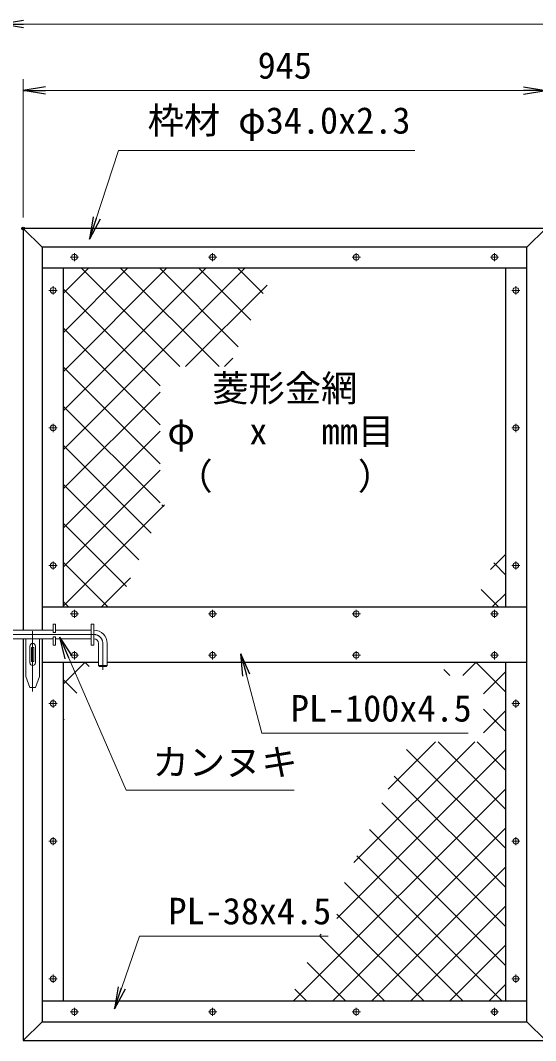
# Model space of a CAD drawing. Units: millimetres, scale not verified. Extents: x -4200 to 4200, y -2970 to 2970.
# Drawn here: x -2584 to -1653, y -509 to 1338 of the extents above; entities that cross this region are included whole.
import ezdxf
from ezdxf.enums import TextEntityAlignment as Align

# ---------------------------------------------------------------- set-up
doc = ezdxf.new("R2010")
doc.units = ezdxf.units.MM
doc.header["$LTSCALE"] = 10
doc.header["$PDMODE"] = 32
doc.header["$PDSIZE"] = 5
doc.linetypes.add('USER1', pattern=[50.8, 31.75, -6.35, 6.35, -6.35])
for name, color, linetype, lineweight in [('0-0_D-STR1', 1, 'Continuous', 25), ('0-2_D-STR3', 3, 'Continuous', 13), ('0-3_D-BMK', 2, 'USER1', 13), ('0-6_D-STR-TXT', 7, 'Continuous', 13), ('0-7_D-STR-DIM', 7, 'Continuous', 13), ('0-B_D-STR2', 7, 'Continuous', 13)]:
    doc.layers.add(name, color=color, linetype=linetype, lineweight=lineweight)
doc.layers.add('0-8_0', color=7, linetype='Continuous')
doc.layers.add('0-9_Defpoints', color=8, linetype='Continuous')
doc.styles.add('ＭＳ ゴシック', font='')
doc.styles.get('ＭＳ ゴシック').set_extended_font_data('MS Gothic')

# ---------------------------------------------------------------- blocks, each defined once
blk = doc.blocks.new('_Open')
at = {"layer": '0-8_0'}
blk.add_line((-10, 1.667), (0, 0), dxfattribs=at)
blk.add_lwpolyline([(-10, -1.667), (0, 0), (-10, 0)], dxfattribs=at)

msp = doc.modelspace()

# ---------------------------------------------------------------- linework, layer by layer
at = {"layer": '0-0_D-STR1'}
for p, q in [((-2579.3, 961.37), (-2579.3, 234.37)), ((-1634.3, 961.37), (-2579.3, 961.37)), ((-2579.3, 961.37), (-2545.3, 927.37)), ((-1634.3, 961.37), (-1668.3, 927.37)), ((-2545.3, 927.37), (-2545.3, 234.37)), ((-1668.3, 927.37), (-2545.3, 927.37)), ((-1668.3, -474.63), (-1668.3, 927.37)), ((-1668.3, 889.37), (-2545.3, 889.37)), ((-2507.3, 889.37), (-2507.3, 276.37)), ((-1706.3, 276.37), (-1706.3, 889.37)), ((-2545.3, 276.37), (-1668.3, 276.37)), ((-2579.3, 218.37), (-2579.3, -508.63)), ((-2545.3, 218.37), (-2545.3, -474.63)), ((-2545.3, 176.37), (-2443.3, 176.37)), ((-2507.3, 176.37), (-2507.3, -436.63)), ((-2427.3, 176.37), (-1668.3, 176.37)), ((-1706.3, -436.63), (-1706.3, 176.37)), ((-2545.3, -436.63), (-1668.3, -436.63)), ((-2545.3, -474.63), (-2579.3, -508.63)), ((-2545.3, -474.63), (-1668.3, -474.63)), ((-1668.3, -474.63), (-1634.3, -508.63)), ((-2579.3, -508.63), (-1634.3, -508.63))]:
    msp.add_line(p, q, dxfattribs=at)
at = {"layer": '0-2_D-STR3'}
for p, q in [((-2525.3, 230.37), (-2525.3, 245.37)), ((-2525.3, 245.37), (-2520.8, 245.37)), ((-2520.8, 230.37), (-2520.8, 245.37)), ((-2456.3, 207.37), (-2456.3, 245.37)), ((-2456.3, 245.37), (-2451.8, 245.37)), ((-2451.8, 207.37), (-2451.8, 245.37)), ((-2600.8, 234.37), (-2525.3, 234.37)), ((-2525.3, 230.37), (-2520.8, 230.37)), ((-2525.3, 207.37), (-2525.3, 222.37)), ((-2525.3, 222.37), (-2520.8, 222.37)), ((-2520.8, 234.37), (-2456.3, 234.37)), ((-2520.8, 207.37), (-2520.8, 222.37)), ((-2451.8, 234.37), (-2451.3, 234.37)), ((-2600.8, 218.37), (-2525.3, 218.37)), ((-2574.8, 218.37), (-2574.8, 150.37)), ((-2567.3, 205.37), (-2567.3, 175.37)), ((-2557.3, 205.37), (-2557.3, 175.37)), ((-2549.8, 218.37), (-2549.8, 150.37)), ((-2525.3, 207.37), (-2520.8, 207.37)), ((-2520.8, 218.37), (-2456.3, 218.37)), ((-2456.3, 207.37), (-2451.8, 207.37)), ((-2451.8, 218.37), (-2451.3, 218.37)), ((-2443.3, 210.37), (-2443.3, 170.37)), ((-2427.3, 210.37), (-2427.3, 170.37)), ((-2564.55, 202.87), (-2564.55, 177.87)), ((-2564.55, 202.87), (-2560.05, 202.87)), ((-2560.05, 202.87), (-2560.05, 177.87)), ((-2564.55, 177.87), (-2560.05, 177.87)), ((-2443.3, 170.37), (-2441.3, 168.37)), ((-2443.3, 170.37), (-2427.3, 170.37)), ((-2441.3, 168.37), (-2429.3, 168.37)), ((-2429.3, 168.37), (-2427.3, 170.37)), ((-2567.3, 130.37), (-2574.8, 150.37)), ((-2557.3, 130.37), (-2549.8, 150.37)), ((-2567.3, 130.37), (-2557.3, 130.37))]:
    msp.add_line(p, q, dxfattribs=at)
for centre in [(-2486.8, 909.37), (-2236.8, 909.37), (-1976.8, 909.37), (-1726.8, 909.37), (-2525.3, 849.37), (-1688.3, 849.37), (-2525.3, 600.37), (-1688.3, 600.37), (-2525.3, 351.37), (-1688.3, 351.37), (-2486.8, 263.87), (-2236.8, 263.87), (-1976.8, 263.87), (-1726.8, 263.87), (-2486.8, 188.87), (-2236.8, 188.87), (-1976.8, 188.87), (-1726.8, 188.87), (-2525.3, 101.37), (-1688.3, 101.37), (-2525.3, -147.63), (-1688.3, -147.63), (-2525.3, -396.63), (-1688.3, -396.63), (-2486.8, -456.63), (-2236.8, -456.63), (-1976.8, -456.63), (-1726.8, -456.63)]:
    msp.add_circle(centre, 5.25, dxfattribs=at)
for centre, radius, start, end in [((-2451.3, 210.37), 24, 0, 90), ((-2562.3, 205.37), 5, 0, 180), ((-2451.3, 210.37), 8, 0, 90), ((-2562.3, 175.37), 5, 180, 0)]:
    msp.add_arc(centre, radius, start, end, dxfattribs=at)
at = {"layer": '0-3_D-BMK'}
for p, q in [((-2479.36, 909.37), (-2494.24, 909.37)), ((-2486.8, 916.81), (-2486.8, 901.93)), ((-2229.36, 909.37), (-2244.24, 909.37)), ((-2236.8, 916.81), (-2236.8, 901.93)), ((-1969.36, 909.37), (-1984.24, 909.37)), ((-1976.8, 916.81), (-1976.8, 901.93)), ((-1719.36, 909.37), (-1734.24, 909.37)), ((-1726.8, 916.81), (-1726.8, 901.93)), ((-2525.3, 856.81), (-2525.3, 841.93)), ((-1688.3, 856.81), (-1688.3, 841.93)), ((-2517.86, 849.37), (-2532.74, 849.37)), ((-1680.86, 849.37), (-1695.74, 849.37)), ((-2532.74, 600.37), (-2517.86, 600.37)), ((-2525.3, 607.81), (-2525.3, 592.93)), ((-1695.74, 600.37), (-1680.86, 600.37)), ((-1688.3, 607.81), (-1688.3, 592.93)), ((-2532.74, 351.37), (-2517.86, 351.37)), ((-2525.3, 358.81), (-2525.3, 343.93)), ((-1695.74, 351.37), (-1680.86, 351.37)), ((-1688.3, 358.81), (-1688.3, 343.93)), ((-2479.36, 263.87), (-2494.24, 263.87)), ((-2486.8, 271.31), (-2486.8, 256.43)), ((-2229.36, 263.87), (-2244.24, 263.87)), ((-2236.8, 271.31), (-2236.8, 256.43)), ((-1969.36, 263.87), (-1984.24, 263.87)), ((-1976.8, 271.31), (-1976.8, 256.43)), ((-1719.36, 263.87), (-1734.24, 263.87)), ((-1726.8, 271.31), (-1726.8, 256.43)), ((-2679.16, 226.37), (-2451.3, 226.37)), ((-2562.3, 232.37), (-2562.3, 123.36)), ((-2435.3, 210.37), (-2435.3, 162.55)), ((-2479.36, 188.87), (-2494.24, 188.87)), ((-2486.8, 196.31), (-2486.8, 181.43)), ((-2229.36, 188.87), (-2244.24, 188.87)), ((-2236.8, 196.31), (-2236.8, 181.43)), ((-1969.36, 188.87), (-1984.24, 188.87)), ((-1976.8, 196.31), (-1976.8, 181.43)), ((-1719.36, 188.87), (-1734.24, 188.87)), ((-1726.8, 196.31), (-1726.8, 181.43)), ((-2532.74, 101.37), (-2517.86, 101.37)), ((-2525.3, 108.81), (-2525.3, 93.93)), ((-1695.74, 101.37), (-1680.86, 101.37)), ((-1688.3, 108.81), (-1688.3, 93.93)), ((-2532.74, -147.63), (-2517.86, -147.63)), ((-2525.3, -140.19), (-2525.3, -155.07)), ((-1695.74, -147.63), (-1680.86, -147.63)), ((-1688.3, -140.19), (-1688.3, -155.07)), ((-2517.86, -396.63), (-2532.74, -396.63)), ((-2525.3, -389.19), (-2525.3, -404.07)), ((-1680.86, -396.63), (-1695.74, -396.63)), ((-1688.3, -389.19), (-1688.3, -404.07)), ((-2479.36, -456.63), (-2494.24, -456.63)), ((-2486.8, -449.19), (-2486.8, -464.07)), ((-2229.36, -456.63), (-2244.24, -456.63)), ((-2236.8, -449.19), (-2236.8, -464.07)), ((-1969.36, -456.63), (-1984.24, -456.63)), ((-1976.8, -449.19), (-1976.8, -464.07)), ((-1719.36, -456.63), (-1734.24, -456.63)), ((-1726.8, -449.19), (-1726.8, -464.07))]:
    msp.add_line(p, q, dxfattribs=at)
msp.add_arc((-2451.3, 210.37), 16, 0, 90, dxfattribs=at)
at = {"layer": '0-6_D-STR-TXT'}
for points in [[(-1870.76, 1102.44), (-2406.7, 1102.44), (-2458.56, 944.15)], [(-2089.33, -55.07), (-2393.3, -55.07), (-2512.24, 219.76)], [(-1774.21, 47.66), (-2147.72, 47.66), (-2185.32, 189.52)], [(-2028, -319.37), (-2369.03, -319.37), (-2413.57, -449.2)]]:
    msp.add_lwpolyline(points, dxfattribs=at)
at = {"layer": '0-7_D-STR-DIM'}
for p, q in [((-2579.05, 1331.37), (-1624.05, 1331.37)), ((-2579.3, 981.37), (-2579.3, 1231.37)), ((-2539.3, 1211.37), (-1674.3, 1211.37))]:
    msp.add_line(p, q, dxfattribs=at)
at = {"layer": '0-9_Defpoints'}
msp.add_point((-2579.3, 961.37), dxfattribs=at)
at = {"layer": '0-B_D-STR2'}
for p, q in [((-2507.3, 843.42), (-2461.35, 889.37)), ((-2507.3, 772.71), (-2390.64, 889.37)), ((-2507.3, 702), (-2319.93, 889.37)), ((-2507.3, 631.29), (-2249.21, 889.37)), ((-2507.3, 560.58), (-2178.5, 889.37)), ((-2295.83, 711.37), (-2473.83, 889.37)), ((-2225.12, 711.37), (-2403.12, 889.37)), ((-2190.26, 747.22), (-2332.41, 889.37)), ((-2167.77, 795.44), (-2261.7, 889.37)), ((-2145.29, 843.66), (-2190.99, 889.37)), ((-2331.8, 676.62), (-2507.3, 852.12)), ((-2285.79, 711.37), (-2138.11, 859.05)), ((-2331.8, 605.91), (-2507.3, 781.41)), ((-2215.08, 711.37), (-2199.89, 726.56)), ((-2331.8, 535.2), (-2507.3, 710.7)), ((-2507.3, 489.86), (-2331.8, 665.36)), ((-2331.8, 464.49), (-2507.3, 639.99)), ((-2507.3, 419.15), (-2331.8, 594.65)), ((-2347.67, 409.65), (-2507.3, 569.28)), ((-2507.3, 348.44), (-2331.8, 523.94)), ((-2370.16, 361.43), (-2507.3, 498.57)), ((-2507.3, 277.73), (-2323.66, 461.37)), ((-2325.18, 457.88), (-2328.67, 461.37)), ((-2392.64, 313.21), (-2507.3, 427.86)), ((-1733.94, 343.99), (-1706.3, 371.63)), ((-2426.52, 276.37), (-2507.3, 357.15)), ((-1706.3, 333.97), (-1728.33, 356)), ((-2437.95, 276.37), (-2385.24, 329.08)), ((-1719.41, 276.37), (-1750.82, 307.78)), ((-1730.84, 276.37), (-1706.3, 300.92)), ((-2497.23, 276.37), (-2507.3, 286.44)), ((-2507.3, 136.31), (-2467.24, 176.37)), ((-2460.1, 168.53), (-2467.94, 176.37)), ((-1784.07, 152.43), (-1760.13, 176.37)), ((-1706.3, 121.83), (-1760.83, 176.37)), ((-1807.61, 152.43), (-1818.28, 163.11)), ((-1746.49, 119.3), (-1706.3, 159.49)), ((-2482.59, 120.31), (-2507.3, 145.02)), ((-2505.08, 72.09), (-2507.3, 74.31)), ((-1706.3, 51.12), (-1746.49, 91.32)), ((-1746.49, 48.59), (-1706.3, 88.78)), ((-1981.07, -185.99), (-1762.64, 32.43)), ((-1919.28, -53.49), (-1833.36, 32.43)), ((-1706.3, -90.3), (-1829.03, 32.43)), ((-1706.3, -19.59), (-1758.32, 32.43)), ((-2011.82, -287.45), (-1706.3, 18.07)), ((-1706.3, -161.01), (-1885.74, 18.44)), ((-1706.3, -231.72), (-1908.23, -29.79)), ((-2090.29, -436.63), (-1706.3, -52.64)), ((-1706.3, -302.43), (-1930.72, -78.01)), ((-2019.58, -436.63), (-1706.3, -123.35)), ((-1706.3, -373.14), (-1953.2, -126.23)), ((-1713.52, -436.63), (-1975.69, -174.46)), ((-1948.87, -436.63), (-1706.3, -194.06)), ((-1784.23, -436.63), (-1998.18, -222.68)), ((-1878.16, -436.63), (-1706.3, -264.77)), ((-1854.94, -436.63), (-2011.82, -279.75)), ((-1925.65, -436.63), (-2043.15, -319.13)), ((-2042.85, -318.48), (-2040.11, -315.74)), ((-1807.45, -436.63), (-1706.3, -335.48)), ((-1996.36, -436.63), (-2065.64, -367.35)), ((-1736.74, -436.63), (-1706.3, -406.19)), ((-2067.07, -436.63), (-2088.13, -415.58))]:
    msp.add_line(p, q, dxfattribs=at)

# ---------------------------------------------------------------- block references
at = {"layer": '0-6_D-STR-TXT', "xscale": 4, "yscale": 4}
for p, rotation in [((-2459.19, 942.25), 251.85931), ((-2513.04, 221.6), 113.40164), ((-2185.84, 191.45), 104.84646), ((-2414.22, -451.09), 251.06303)]:
    msp.add_blockref('_Open', p, dxfattribs=dict(at, rotation=rotation))
at = {"layer": '0-7_D-STR-DIM', "xscale": 4, "yscale": 4, "rotation": 180}
for p in [(-2619.05, 1331.37), (-2579.3, 1211.37)]:
    msp.add_blockref('_Open', p, dxfattribs=at)
at = {"layer": '0-7_D-STR-DIM', "xscale": 4, "yscale": 4}
msp.add_blockref('_Open', (-1634.3, 1211.37), dxfattribs=at)

# ---------------------------------------------------------------- texts
at = {"layer": '0-6_D-STR-TXT', "style": 'ＭＳ ゴシック'}
for s, p in [('枠材 φ34.0x2.3', (-2354.26, 1118.58)), ('菱形金網', (-2237.25, 633.77)), ('φ\u3000 x\u3000 mm目', (-2318.46, 556.18)), ('（\u3000\u3000\u3000\u3000）', (-2302.22, 474.53)), ('PL-100x4.5', (-2095.27, 54.41)), ('カンヌキ', (-2345.42, -42.99)), ('PL-38x4.5', (-2316.58, -312.62))]:
    msp.add_text(s, height=48.09, dxfattribs=at).set_placement(p, align=Align.BOTTOM_LEFT)
at = {"layer": '0-7_D-STR-DIM', "style": 'ＭＳ ゴシック'}
msp.add_text('945', height=48.09, dxfattribs=at).set_placement((-2155.27, 1218.12), align=Align.BOTTOM_LEFT)

doc.saveas('drawing.dxf')
